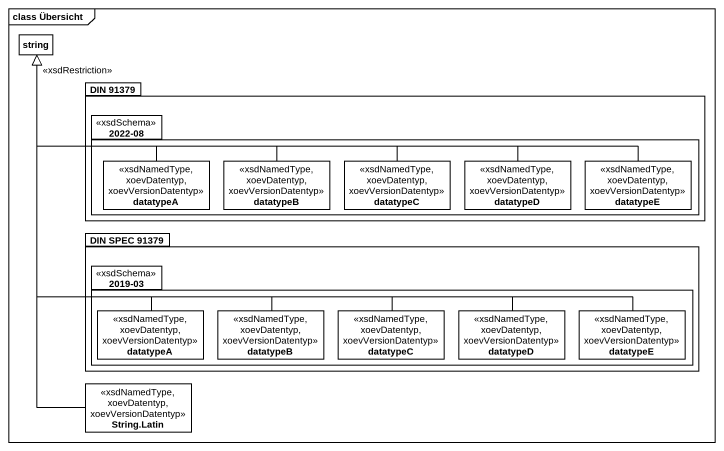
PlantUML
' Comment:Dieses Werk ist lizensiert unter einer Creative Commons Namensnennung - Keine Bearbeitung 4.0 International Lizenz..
@startuml
mainframe class Übersicht
hide circle
hide empty members
class string
package "DIN 91379" as DIN_91379 {
  package "2022-08" as p2022_08 <<xsdSchema>> {
    class datatypeA <<xsdNamedType, xoevDatentyp, xoevVersionDatentyp>>
    class datatypeB <<xsdNamedType, xoevDatentyp, xoevVersionDatentyp>>
    class datatypeC <<xsdNamedType, xoevDatentyp, xoevVersionDatentyp>>
    class datatypeD <<xsdNamedType, xoevDatentyp, xoevVersionDatentyp>>
    class datatypeE <<xsdNamedType, xoevDatentyp, xoevVersionDatentyp>>
  }
}
package "DIN SPEC 91379" as DIN_SPEC_91379 {
  package "2019-03" as p2019_03 <<xsdSchema>> {
    class "datatypeA" as datatypeA_2 <<xsdNamedType, xoevDatentyp, xoevVersionDatentyp>>
    class "datatypeB" as datatypeB_2 <<xsdNamedType, xoevDatentyp, xoevVersionDatentyp>>
    class "datatypeC" as datatypeC_2 <<xsdNamedType, xoevDatentyp, xoevVersionDatentyp>>
    class "datatypeD" as datatypeD_2 <<xsdNamedType, xoevDatentyp, xoevVersionDatentyp>>
    class "datatypeE" as datatypeE_2 <<xsdNamedType, xoevDatentyp, xoevVersionDatentyp>>
  }
}
class "String.Latin" as String_Latin <<xsdNamedType, xoevDatentyp, xoevVersionDatentyp>>
datatypeA -up-|> string : <<xsdRestriction>>
datatypeB -left-|> string
datatypeC -left-|> string
datatypeD -left-|> string
datatypeE -left-|> string
datatypeA_2 -up-|> string
datatypeB_2 -up-|> string
datatypeC_2 -up-|> string
datatypeD_2 -up-|> string
datatypeE_2 -left-|> string
String_Latin -up-|> string
@enduml
